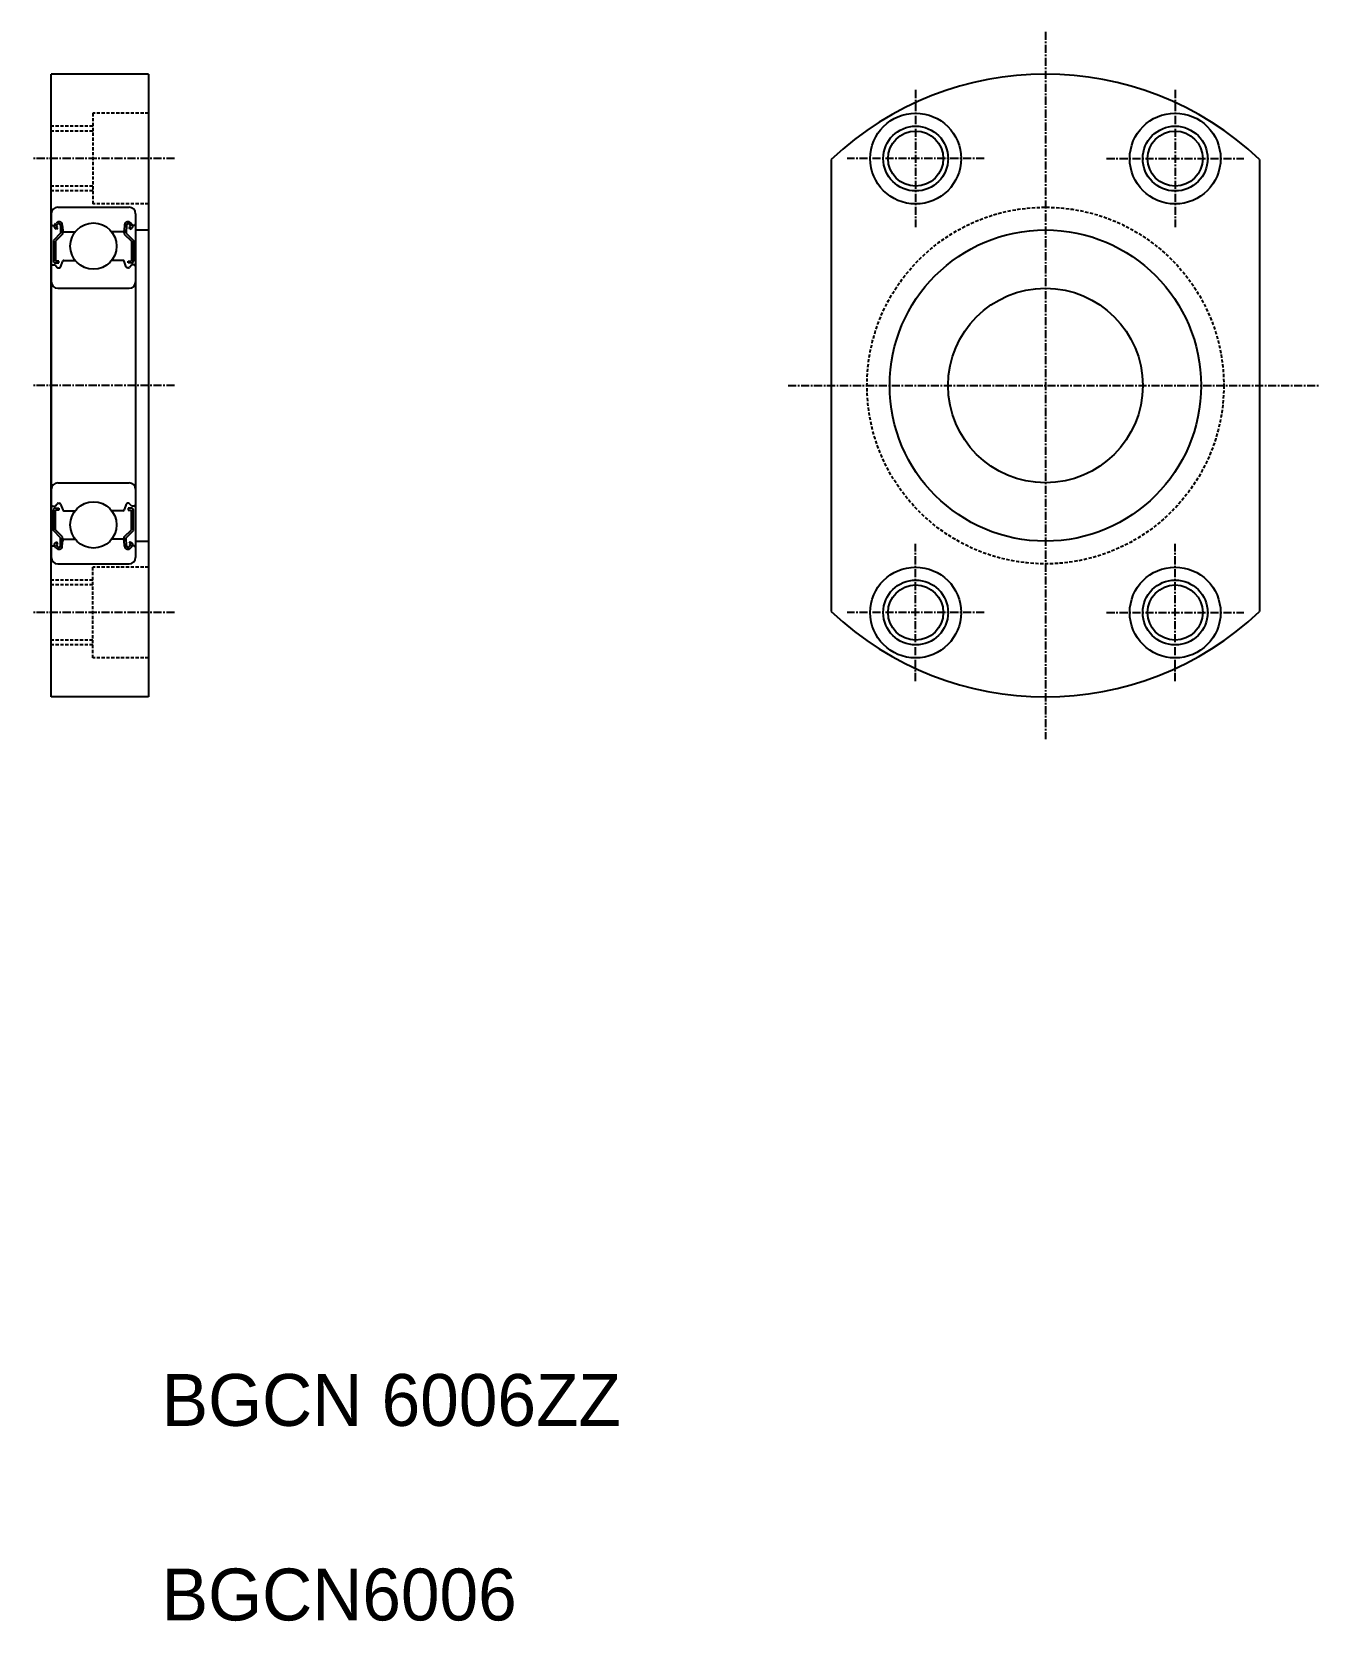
# Model space of a CAD drawing. Extents: x 287 to 486, y 81 to 326.
import ezdxf

# ---------------------------------------------------------------- set-up
doc = ezdxf.new("R2010")
doc.units = 0
doc.linetypes.add('CENTER', pattern=[2, 1.25, -0.25, 0.25, -0.25])
doc.linetypes.add('DASHED', pattern=[0.75, 0.5, -0.25])
doc.layers.get('0').update_dxf_attribs({"linetype": 'CONTINUOUS'})
doc.layers.add('CENTER', color=1, linetype='CENTER')

msp = doc.modelspace()

# ---------------------------------------------------------------- linework, layer by layer
for p, q in [((290.25, 223.93), (290.25, 319.93)), ((305.25, 319.93), (290.25, 319.93)), ((297.75, 319.93), (297.75, 319.93)), ((301.5, 319.93), (301.5, 319.93)), ((305.25, 319.93), (305.25, 223.93)), ((410.49, 306.79), (410.49, 237.08)), ((476.49, 306.79), (476.49, 237.08)), ((291.25, 299.43), (302.25, 299.43)), ((290.25, 298.43), (290.25, 245.43)), ((290.45, 296.63), (290.75, 296.63)), ((290.75, 296.63), (290.98, 296.96)), ((291, 296.46), (291.23, 296.79)), ((291.65, 296.67), (291.69, 295.41)), ((291.94, 296.7), (292.02, 295.82)), ((301.56, 296.7), (301.48, 295.82)), ((301.86, 296.67), (301.81, 295.41)), ((302.5, 296.46), (302.27, 296.79)), ((302.75, 296.63), (302.52, 296.96)), ((303.05, 296.63), (302.75, 296.63)), ((303.25, 298.43), (303.25, 245.43)), ((291.69, 295.41), (290.59, 294.31)), ((290.59, 294.31), (290.59, 291.13)), ((291.07, 296.04), (290.82, 296.21)), ((291.99, 295.28), (290.89, 294.18)), ((290.89, 294.18), (290.89, 291.13)), ((291.24, 296.29), (291, 296.46)), ((291.07, 296.04), (291.24, 296.29)), ((291.99, 296.15), (291.99, 295.28)), ((292.22, 295.63), (293.94, 295.63)), ((301.28, 295.63), (299.56, 295.63)), ((301.51, 296.15), (301.51, 295.28)), ((301.51, 295.28), (302.61, 294.18)), ((301.81, 295.41), (302.91, 294.31)), ((302.26, 296.29), (302.5, 296.46)), ((302.43, 296.04), (302.26, 296.29)), ((302.43, 296.04), (302.68, 296.21)), ((302.61, 294.18), (302.61, 291.13)), ((302.91, 294.31), (302.91, 291.13)), ((303.25, 295.93), (305.25, 295.93)), ((290.45, 290.53), (290.85, 290.53)), ((290.85, 290.53), (291.17, 290.15)), ((291.41, 291.13), (290.89, 291.13)), ((290.89, 290.83), (291.41, 290.83)), ((291.32, 290.08), (291.5, 290.08)), ((291.41, 290.83), (291.41, 291.13)), ((291.68, 290.21), (292.01, 291.1)), ((292.2, 291.23), (293.94, 291.23)), ((301.31, 291.23), (299.56, 291.23)), ((301.82, 290.21), (301.49, 291.1)), ((302.18, 290.08), (302.01, 290.08)), ((302.09, 290.83), (302.09, 291.13)), ((302.09, 291.13), (302.61, 291.13)), ((302.61, 290.83), (302.09, 290.83)), ((302.65, 290.53), (302.33, 290.15)), ((303.05, 290.53), (302.65, 290.53)), ((291.25, 286.93), (302.25, 286.93)), ((291.25, 256.93), (302.25, 256.93)), ((290.45, 253.33), (290.85, 253.33)), ((290.59, 249.56), (290.59, 252.73)), ((290.85, 253.33), (291.17, 253.71)), ((290.89, 253.03), (291.41, 253.03)), ((290.89, 249.68), (290.89, 252.73)), ((291.41, 252.73), (290.89, 252.73)), ((291.32, 253.78), (291.5, 253.78)), ((291.41, 253.03), (291.41, 252.73)), ((291.68, 253.65), (292.01, 252.76)), ((292.2, 252.63), (293.94, 252.63)), ((301.31, 252.63), (299.56, 252.63)), ((301.82, 253.65), (301.49, 252.76)), ((302.18, 253.78), (302.01, 253.78)), ((302.09, 253.03), (302.09, 252.73)), ((302.61, 253.03), (302.09, 253.03)), ((302.09, 252.73), (302.61, 252.73)), ((302.65, 253.33), (302.33, 253.71)), ((302.61, 249.68), (302.61, 252.73)), ((303.05, 253.33), (302.65, 253.33)), ((302.91, 249.56), (302.91, 252.73)), ((291.69, 248.46), (290.59, 249.56)), ((291.07, 247.82), (290.82, 247.65)), ((291.99, 248.58), (290.89, 249.68)), ((291.24, 247.58), (291, 247.4)), ((291.07, 247.82), (291.24, 247.58)), ((291.65, 247.2), (291.69, 248.46)), ((291.94, 247.16), (292.02, 248.05)), ((291.99, 247.71), (291.99, 248.58)), ((292.22, 248.23), (293.94, 248.23)), ((301.28, 248.23), (299.56, 248.23)), ((301.56, 247.16), (301.48, 248.05)), ((301.51, 248.58), (302.61, 249.68)), ((301.51, 247.71), (301.51, 248.58)), ((301.81, 248.46), (302.91, 249.56)), ((301.86, 247.2), (301.81, 248.46)), ((302.43, 247.82), (302.26, 247.58)), ((302.26, 247.58), (302.5, 247.4)), ((302.43, 247.82), (302.68, 247.65)), ((303.25, 247.93), (305.25, 247.93)), ((290.45, 247.23), (290.75, 247.23)), ((290.75, 247.23), (290.98, 246.9)), ((291, 247.4), (291.23, 247.08)), ((302.5, 247.4), (302.27, 247.08)), ((302.75, 247.23), (302.52, 246.9)), ((303.05, 247.23), (302.75, 247.23)), ((291.25, 244.43), (302.25, 244.43)), ((294.3, 244.43), (294.3, 244.43)), ((296.75, 244.43), (296.75, 244.43)), ((305.25, 223.93), (290.25, 223.93))]:
    msp.add_line(p, q)
at = {"color": 3, "linetype": 'DASHED'}
for p, q in [((296.65, 313.93), (296.65, 299.93)), ((305.25, 313.93), (296.65, 313.93)), ((296.65, 311.93), (290.25, 311.93)), ((296.65, 311.18), (290.25, 311.18)), ((296.65, 302.68), (290.25, 302.68)), ((296.65, 301.93), (290.25, 301.93)), ((305.25, 299.93), (296.65, 299.93)), ((296.65, 229.93), (296.65, 243.93)), ((305.25, 243.93), (296.65, 243.93)), ((296.65, 241.93), (290.25, 241.93)), ((296.65, 241.18), (290.25, 241.18)), ((296.65, 232.68), (290.25, 232.68)), ((296.65, 231.93), (290.25, 231.93)), ((305.25, 229.93), (296.65, 229.93))]:
    msp.add_line(p, q, dxfattribs=at)
for centre, radius in [((423.49, 306.93), 7), ((463.49, 306.93), 7), ((423.49, 306.93), 4.25), ((463.49, 306.93), 4.25), ((296.75, 293.43), 3.57), ((443.49, 271.93), 24), ((443.49, 271.93), 15), ((296.75, 250.43), 3.57), ((423.49, 236.93), 7), ((463.49, 236.93), 7), ((423.49, 236.93), 4.25), ((463.49, 236.93), 4.25)]:
    msp.add_circle(centre, radius)
at = {"color": 3}
for centre in [(423.49, 306.93), (463.49, 306.93), (423.49, 236.93), (463.49, 236.93)]:
    msp.add_circle(centre, 5, dxfattribs=at)
at = {"color": 3, "linetype": 'DASHED'}
msp.add_circle((443.49, 271.93), 27.5, dxfattribs=at)
for centre, radius, start, end in [((443.49, 271.93), 48, 46.5675, 133.4325), ((291.25, 298.43), 1, 90, 180), ((302.25, 298.43), 1, 0, 90), ((290.45, 296.83), 0.2, 180, 270), ((291, 296.46), 0.3, 144.9356, 235.0377), ((291.42, 296.66), 0.53, 5.0651, 144.9356), ((291.42, 296.66), 0.23, 2.1311, 144.9356), ((302.09, 296.66), 0.53, 35.0644, 174.9349), ((302.09, 296.66), 0.23, 35.0644, 177.8689), ((302.51, 296.46), 0.3, 304.9623, 35.0644), ((303.05, 296.83), 0.2, 270, 0), ((292.22, 295.83), 0.2, 185.0651, 270), ((301.28, 295.83), 0.2, 270, 354.9349), ((290.45, 290.33), 0.2, 90, 180), ((290.89, 291.13), 0.3, 180, 270), ((291.32, 290.28), 0.2, 219.9991, 270), ((291.5, 290.28), 0.2, 270, 339.9703), ((292.2, 291.03), 0.2, 90, 159.9703), ((301.31, 291.03), 0.2, 20.0297, 90), ((302.01, 290.28), 0.2, 200.0297, 270), ((302.18, 290.28), 0.2, 270, 320.0009), ((302.61, 291.13), 0.3, 270, 0), ((303.05, 290.33), 0.2, 0, 90), ((291.25, 287.93), 1, 180, 270), ((302.25, 287.93), 1, 270, 0), ((291.25, 255.93), 1, 90, 180), ((302.25, 255.93), 1, 0, 90), ((290.45, 253.53), 0.2, 180, 270), ((290.89, 252.73), 0.3, 90, 180), ((291.32, 253.58), 0.2, 90, 140.0009), ((291.5, 253.58), 0.2, 20.0297, 90), ((292.2, 252.83), 0.2, 200.0297, 270), ((301.31, 252.83), 0.2, 270, 339.9703), ((302.01, 253.58), 0.2, 90, 159.9703), ((302.18, 253.58), 0.2, 39.9991, 90), ((302.61, 252.73), 0.3, 0, 90), ((303.05, 253.53), 0.2, 270, 0), ((291, 247.41), 0.3, 124.9623, 215.0644), ((292.22, 248.03), 0.2, 90, 174.9349), ((301.28, 248.03), 0.2, 5.0651, 90), ((302.51, 247.41), 0.3, 324.9356, 55.0377), ((290.45, 247.03), 0.2, 90, 180), ((291.25, 245.43), 1, 180, 270), ((291.42, 247.21), 0.53, 215.0644, 354.9349), ((291.42, 247.21), 0.23, 215.0644, 357.8689), ((302.09, 247.21), 0.53, 185.0651, 324.9356), ((302.09, 247.21), 0.23, 182.1311, 324.9356), ((302.25, 245.43), 1, 270, 0), ((303.05, 247.03), 0.2, 0, 90), ((443.49, 271.93), 48, 226.5675, 313.4325)]:
    msp.add_arc(centre, radius, start, end)
at = {"layer": 'CENTER', "color": 1, "linetype": 'CENTER'}
for p, q in [((443.49, 326.48), (443.49, 217.39)), ((423.49, 317.51), (423.49, 296.36)), ((463.49, 317.51), (463.49, 296.36)), ((309.25, 306.93), (287.25, 306.93)), ((434.07, 306.93), (412.92, 306.93)), ((452.92, 306.93), (474.07, 306.93)), ((309.25, 271.93), (287.25, 271.93)), ((403.82, 271.93), (485.69, 271.93)), ((423.49, 226.36), (423.49, 247.51)), ((463.49, 226.36), (463.49, 247.51)), ((309.25, 236.93), (287.25, 236.93)), ((434.07, 236.93), (412.92, 236.93)), ((452.92, 236.93), (474.07, 236.93))]:
    msp.add_line(p, q, dxfattribs=at)

# ---------------------------------------------------------------- texts
for s, p in [('BGCN 6006ZZ', (307.29, 111.51)), ('BGCN6006', (307.29, 81.51))]:
    msp.add_text(s, height=8).set_placement(p)

doc.saveas('drawing.dxf')
